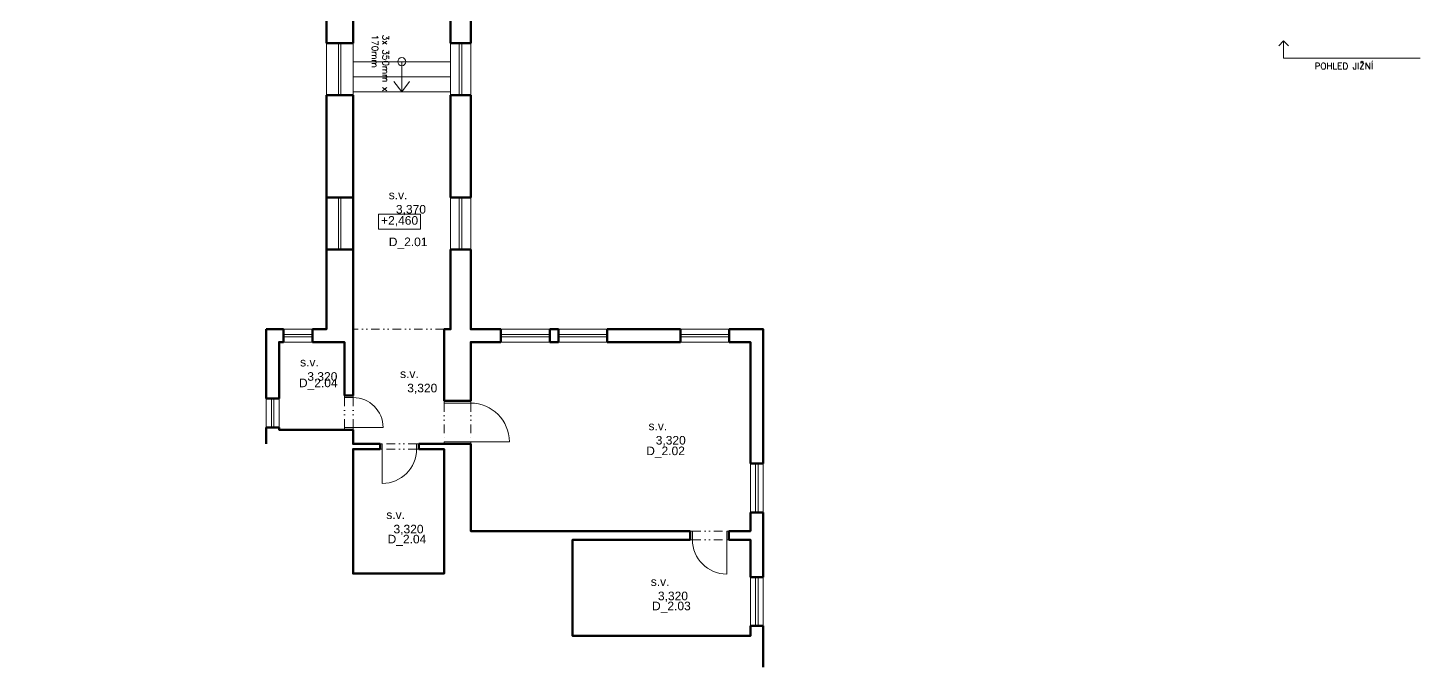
# Model space of a CAD drawing. Header units: millimetres. Extents: x 89194 to 559352, y -753138 to -204019.
# Drawn here: x 312949 to 345361, y -507018 to -492131 of the extents above; entities that cross this region are included whole.
import ezdxf

# ---------------------------------------------------------------- set-up
doc = ezdxf.new("R2010")
doc.units = ezdxf.units.MM
doc.header["$LTSCALE"] = 400
doc.linetypes.add('DIVIDE', pattern=[1.25, 0.5, -0.25, 0, -0.25, 0, -0.25])
for name, color, linetype, lineweight in [('RG_dveře', 3, 'Continuous', 9), ('RG_koty', 7, 'Continuous', 9), ('RG_okna', 3, 'Continuous', 9), ('RG_popisy', 11, 'Continuous', 9), ('RG_schodiště', 94, 'Continuous', 9), ('RG_zdivo stávající', 30, 'Continuous', 50), ('RG_čerch 2', 6, 'DIVIDE', 9)]:
    doc.layers.add(name, color=color, linetype=linetype, lineweight=lineweight)
doc.styles.add('Arial 100', font='Arial.ttf', dxfattribs={"height": 100})
doc.styles.add('Arial 250', font='Arial Bold.ttf', dxfattribs={"height": 250})
doc.styles.get("Standard").update_dxf_attribs({"font": 'romans.shx', "height": 100})

# ---------------------------------------------------------------- blocks, each defined once
blk = doc.blocks.new('*U80')
blk.add_line((350, -93), (350, 607))
for points in [[(-400, -293), (-350, -293), (-350, -93), (-400, -93)], [(400, -293), (350, -293), (350, -93), (400, -93)]]:
    blk.add_lwpolyline(points)
blk.add_arc((350, -93), 700, 90, 180)
at = {"layer": 'RG_zdivo stávající'}
for p, q in [((-400, -293), (-400, -93)), ((400, -293), (400, -93))]:
    blk.add_line(p, q, dxfattribs=at)
at = {"layer": 'RG_čerch 2'}
for p, q in [((-350, -93), (350, -93)), ((-350, -293), (350, -293))]:
    blk.add_line(p, q, dxfattribs=at)
blk = doc.blocks.new('*U81')
blk.add_line((-350, -293), (-350, -1093))
for points in [[(-400, -173), (-350, -173), (-350, -293), (-400, -293)], [(500, -173), (450, -173), (450, -293), (500, -293)]]:
    blk.add_lwpolyline(points)
blk.add_arc((-350, -293), 800, 270, 0)
at = {"layer": 'RG_zdivo stávající'}
for p, q in [((-400, -173), (-400, -293)), ((500, -173), (500, -293))]:
    blk.add_line(p, q, dxfattribs=at)
at = {"layer": 'RG_čerch 2'}
for p, q in [((450, -173), (-350, -173)), ((450, -293), (-350, -293))]:
    blk.add_line(p, q, dxfattribs=at)
blk = doc.blocks.new('*U78')
blk.add_line((350, -93), (350, 807))
for points in [[(-600, -713), (-550, -713), (-550, -93), (-600, -93)], [(400, -713), (350, -713), (350, -93), (400, -93)]]:
    blk.add_lwpolyline(points)
blk.add_arc((350, -93), 900, 90, 180)
at = {"layer": 'RG_zdivo stávající'}
for p, q in [((-600, -713), (-600, -93)), ((400, -713), (400, -93))]:
    blk.add_line(p, q, dxfattribs=at)
at = {"layer": 'RG_čerch 2'}
for p, q in [((-550, -93), (350, -93)), ((-550, -713), (350, -713))]:
    blk.add_line(p, q, dxfattribs=at)
blk = doc.blocks.new('*U79')
blk.add_line((450, -293), (450, -1093))
for points in [[(-400, -93), (-350, -93), (-350, -293), (-400, -293)], [(500, -93), (450, -93), (450, -293), (500, -293)]]:
    blk.add_lwpolyline(points)
blk.add_arc((450, -293), 800, 180, 270)
at = {"layer": 'RG_zdivo stávající'}
for p, q in [((-400, -93), (-400, -293)), ((500, -93), (500, -293))]:
    blk.add_line(p, q, dxfattribs=at)
at = {"layer": 'RG_čerch 2'}
for p, q in [((-350, -93), (450, -93)), ((-350, -293), (450, -293))]:
    blk.add_line(p, q, dxfattribs=at)

msp = doc.modelspace()

# ---------------------------------------------------------------- linework, layer by layer
at = {"layer": 'RG_koty'}
msp.add_lwpolyline([(322089, -496472.5), (321113.6, -496472.5), (321113.6, -496815.4), (322089, -496815.4)], close=True, dxfattribs=at)
at = {"layer": 'RG_okna'}
msp.add_line((320518.5, -500689.2), (320518.5, -493699.2), dxfattribs=at)
for points in [[(319898.5, -493699.2), (319898.5, -492489.2)], [(320178.5, -493699.2), (320178.5, -492489.2)], [(320238.5, -493699.2), (320238.5, -492489.2)], [(320518.5, -493699.2), (320518.5, -492489.2)], [(322788.5, -493699.2), (322788.5, -492489.2)], [(322993.5, -493699.2), (322993.5, -492489.2)], [(323053.5, -493699.2), (323053.5, -492489.2)], [(323258.5, -493699.2), (323258.5, -492489.2)], [(319898.5, -497289.2), (319898.5, -496079.2)], [(320178.5, -497289.2), (320178.5, -496079.2)], [(320238.5, -497289.2), (320238.5, -496079.2)], [(320518.5, -497289.2), (320518.5, -496079.2)], [(322788.5, -497289.2), (322788.5, -496079.2)], [(322993.5, -497289.2), (322993.5, -496079.2)], [(323053.5, -497289.2), (323053.5, -496079.2)], [(323258.5, -497289.2), (323258.5, -496079.2)], [(318898.5, -499149.2), (319578.5, -499149.2)], [(323958.5, -499149.2), (325098.5, -499149.2)], [(325298.5, -499149.2), (326438.5, -499149.2)], [(328138.5, -499149.2), (329278.5, -499149.2)], [(318898.5, -499269.2), (319578.5, -499269.2)], [(318898.5, -499329.2), (319578.5, -499329.2)], [(318898.5, -499449.2), (319578.5, -499449.2)], [(323958.5, -499269.2), (325098.5, -499269.2)], [(323958.5, -499329.2), (325098.5, -499329.2)], [(323958.5, -499449.2), (325098.5, -499449.2)], [(325298.5, -499269.2), (326438.5, -499269.2)], [(325298.5, -499329.2), (326438.5, -499329.2)], [(325298.5, -499449.2), (326438.5, -499449.2)], [(328138.5, -499269.2), (329278.5, -499269.2)], [(328138.5, -499329.2), (329278.5, -499329.2)], [(328138.5, -499449.2), (329278.5, -499449.2)], [(318498.5, -501439.2), (318498.5, -500759.2)], [(318618.5, -501439.2), (318618.5, -500759.2)], [(318678.5, -501439.2), (318678.5, -500759.2)], [(318798.5, -501439.2), (318798.5, -500759.2)], [(329768.5, -503419.2), (329768.5, -502279.2)], [(329888.5, -503419.2), (329888.5, -502279.2)], [(329948.5, -503419.2), (329948.5, -502279.2)], [(330068.5, -503419.2), (330068.5, -502279.2)], [(329768.5, -506059.2), (329768.5, -504919.2)], [(329888.5, -506059.2), (329888.5, -504919.2)], [(329948.5, -506059.2), (329948.5, -504919.2)], [(330068.5, -506059.2), (330068.5, -504919.2)]]:
    msp.add_lwpolyline(points, dxfattribs=at)
at = {"layer": 'RG_popisy'}
for points in [[(342069.4, -492551.1), (342181.2, -492435.4)], [(345361.3, -492840.6), (342181.2, -492840.6), (342181.2, -492435.4)], [(342293, -492551.1), (342181.2, -492435.4)]]:
    msp.add_lwpolyline(points, dxfattribs=at)
at = {"layer": 'RG_schodiště'}
for q in [(321470.2, -493383.3), (321836.8, -493383.3)]:
    msp.add_line((321653.5, -493619.2), q, dxfattribs=at)
for points in [[(322788.5, -492919.2), (320518.5, -492919.2)], [(321653.5, -492919.2), (321653.5, -493619.2)], [(320518.5, -493269.2), (322788.5, -493269.2)], [(322788.5, -493619.2), (320518.5, -493619.2)]]:
    msp.add_lwpolyline(points, dxfattribs=at)
msp.add_circle((321653.5, -492919.2), 94.7, dxfattribs=at)
at = {"layer": 'RG_zdivo stávající'}
for points in [[(312948.5, -489419.2), (312948.5, -490909.2), (319898.5, -490909.2), (319898.5, -492489.2)], [(320518.5, -492489.2), (320518.5, -490909.2)], [(322788.5, -490909.2), (322788.5, -492489.2)], [(323738.5, -490929.2), (323258.5, -490929.2), (323258.5, -492489.2)], [(320518.5, -492489.2), (319898.5, -492489.2)], [(323258.5, -492489.2), (322788.5, -492489.2)], [(319898.5, -493699.2), (319898.5, -499149.2), (319578.5, -499149.2)], [(320518.5, -493699.2), (319898.5, -493699.2)], [(320518.5, -500689.2), (320518.5, -493699.2)], [(322788.5, -493699.2), (322788.5, -496079.2)], [(323258.5, -493699.2), (322788.5, -493699.2)], [(323259.7, -493699.2), (323258.5, -496079.2)], [(320518.5, -496079.2), (319898.5, -496079.2)], [(323258.5, -496079.2), (322788.5, -496079.2)], [(320518.5, -497289.2), (319898.5, -497289.2)], [(322788.5, -497289.2), (322788.5, -499149.2), (322638.5, -499149.2), (322638.5, -500819.2)], [(323258.5, -497289.2), (322788.5, -497289.2)], [(323258.5, -497289.2), (323258.5, -499149.2), (323958.5, -499149.2)], [(318898.5, -499149.2), (318498.5, -499149.2)], [(318498.5, -500759.2), (318498.5, -499149.2)], [(318898.5, -499449.2), (318898.5, -499149.2)], [(319578.5, -499449.2), (319578.5, -499149.2)], [(323958.5, -499449.2), (323958.5, -499149.2)], [(325098.5, -499149.2), (325298.5, -499149.2)], [(325098.5, -499449.2), (325098.5, -499149.2)], [(325298.5, -499449.2), (325298.5, -499149.2)], [(326438.5, -499149.2), (328138.5, -499149.2)], [(326438.5, -499449.2), (326438.5, -499149.2)], [(328138.5, -499449.2), (328138.5, -499149.2)], [(329278.5, -499149.2), (330068.5, -499149.2), (330068.5, -502279.2)], [(329278.5, -499449.2), (329278.5, -499149.2)], [(318798.5, -500759.2), (318798.5, -499449.2), (318898.5, -499449.2)], [(319578.5, -499449.2), (320318.5, -499449.2), (320318.5, -500689.2)], [(323258.5, -500819.2), (323258.5, -499449.2), (323958.5, -499449.2)], [(325098.5, -499449.2), (325298.5, -499449.2)], [(326438.5, -499449.2), (328138.5, -499449.2)], [(329278.5, -499449.2), (329768.5, -499449.2), (329768.5, -502279.2)], [(318798.5, -500759.2), (318498.5, -500759.2)], [(318498.5, -501819.2), (318498.5, -501439.2)], [(318798.5, -501439.2), (318498.5, -501439.2)], [(320318.5, -501489.2), (318798.5, -501489.2), (318798.5, -501439.2)], [(321148.5, -501819.2), (320518.5, -501819.2), (320518.5, -501489.2)], [(322048.5, -501939.2), (322638.5, -501939.2), (322638.5, -504839.2), (320518.5, -504839.2), (320518.5, -501939.2), (321148.5, -501939.2)], [(322638.5, -501819.2), (322048.5, -501819.2)], [(328368.5, -503849.2), (323258.5, -503849.2), (323258.5, -501819.2)], [(330068.5, -502279.2), (329768.5, -502279.2)], [(329768.5, -503419.2), (329768.5, -503849.2), (329268.5, -503849.2)], [(330068.5, -503419.2), (329768.5, -503419.2)], [(330068.5, -503419.2), (330068.5, -504919.2)], [(329768.5, -506059.2), (329768.5, -506289.2), (325628.5, -506289.2), (325628.5, -504049.2), (328368.5, -504049.2)], [(329268.5, -504049.2), (329768.5, -504049.2), (329768.5, -504919.2)], [(330068.5, -504919.2), (329768.5, -504919.2)], [(330068.5, -506059.2), (329768.5, -506059.2)], [(330068.5, -506059.2), (330068.5, -507017.7)]]:
    msp.add_lwpolyline(points, dxfattribs=at)
at = {"layer": 'RG_čerch 2'}
msp.add_lwpolyline([(322638.5, -499149.2), (320518.5, -499149.2)], dxfattribs=at)

# ---------------------------------------------------------------- block references
at = {"layer": 'RG_dveře', "ltscale": 0.1, "rotation": 270}
for name, p in [('*U80', (320611.2, -501089.2)), ('*U78', (323351.2, -501419.2))]:
    msp.add_blockref(name, p, dxfattribs=at)
at = {"layer": 'RG_dveře', "ltscale": 0.1}
for name, p in [('*U81', (321548.5, -501646.6)), ('*U79', (328768.5, -503756.6))]:
    msp.add_blockref(name, p, dxfattribs=at)

# ---------------------------------------------------------------- texts
at = {"layer": 'RG_koty', "char_height": 200, "width": 12.645, "attachment_point": 5, "style": 'Arial 100'}
for s, insert in [('\\pxi-3,l4,qc,t4;s.v.^I3,370', (321467.2, -496207.8)), ('+2,460', (321602.8, -496633.5)), ('\\pxi-3,l4,qc,t4;s.v.^I3,320', (319404.4, -500100.9)), ('\\pxi-3,l4,qc,t4;s.v.^I3,320', (321731.2, -500369.9)), ('\\pxi-3,l4,qc,t4;s.v.^I3,320', (327514.8, -501586.5)), ('\\pxi-3,l4,qc,t4;s.v.^I3,320', (321410.9, -503654.2)), ('\\pxi-3,l4,qc,t4;s.v.^I3,320', (327567, -505211.4))]:
    msp.add_mtext(s, dxfattribs=dict(at, insert=insert))
at = {"layer": 'RG_popisy', "ltscale": 0.1, "insert": (342903.3, -492946.9), "char_height": 150, "attachment_point": 1}
msp.add_mtext_dynamic_manual_height_columns('POHLED JIŽNÍ', width=2330.142, gutter_width=500, heights=[0], dxfattribs=at)
at = {"layer": 'RG_popisy', "char_height": 200, "attachment_point": 1, "style": 'Arial 250'}
for s, insert in [('\\pxi-1.25,qc;{\\fArial|b0|i0|c238|p34;D_2.01}', (321601.3, -497014.6)), ('\\pxi-1.25,qc;{\\fArial|b0|i0|c238|p34;D_2.04}', (319509.9, -500298.7)), ('\\pxi-1.25,qc;{\\fArial|b0|i0|c238|p34;D_2.02}', (327594.2, -501880.9)), ('\\pxi-1.25,qc;{\\fArial|b0|i0|c238|p34;D_2.04}', (321573.9, -503935.6)), ('\\pxi-1.25,qc;{\\fArial|b0|i0|c238|p34;D_2.03}', (327730, -505492.8))]:
    msp.add_mtext(s, dxfattribs=dict(at, insert=insert))
at = {"layer": 'RG_schodiště', "ltscale": 0.1, "insert": (321355.7, -492289.6), "char_height": 150, "attachment_point": 1, "rotation": 270}
msp.add_mtext_dynamic_manual_height_columns('3x 350mm x 170mm', width=2049.974, gutter_width=500, heights=[0], dxfattribs=at)

doc.saveas('drawing.dxf')
